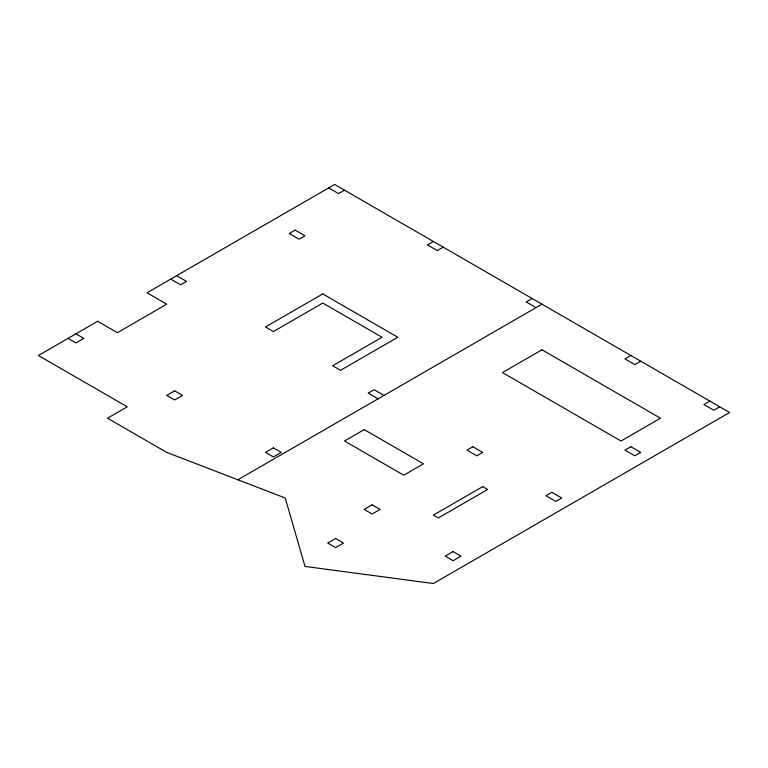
<?xml version="1.0" encoding="UTF-8"?>
<svg xmlns="http://www.w3.org/2000/svg" width="768" height="768" viewBox="0 0 768 768"><rect width="100%" height="100%" fill="white"/><g stroke="black" fill="none" stroke-linecap="round" stroke-linejoin="round"><path stroke-width="1.15" d="M344.506 190.166L338.582 193.594L328.704 187.891M433.373 241.478L427.45 244.896L437.318 250.598L443.242 247.181M532.118 298.483L526.186 301.91L536.064 307.613M237.859 479.779L541.987 304.186M630.854 355.498L624.931 358.915L634.81 364.618L640.733 361.2M709.853 401.107L703.93 404.525L713.798 410.227L719.722 406.8M176.64 275.683L186.518 281.386L180.586 284.803L170.717 279.101M384 395.405L374.122 389.702L368.198 393.12L378.077 398.822M75.926 333.83L83.818 338.39L75.926 342.95L68.026 338.39M97.642 321.293L38.4 355.498L127.267 406.8L107.52 418.205L166.762 452.41L285.254 498.019L305.002 566.429L433.373 583.526L729.6 412.502L334.627 184.474L147.014 292.79L166.762 304.186L117.398 332.688L97.642 321.293M295.133 230.074L289.21 233.501L299.078 239.194L305.002 235.776L295.133 230.074M322.781 293.923L265.507 326.995L273.408 331.555L322.781 303.043L382.022 337.258L332.65 365.76L340.55 370.32L397.824 337.258L322.781 293.923M174.662 390.845L166.762 395.405L174.662 399.965L182.563 395.405L174.662 390.845M273.408 447.85L265.507 452.41L273.408 456.97L281.309 452.41L273.408 447.85M364.253 429.61L344.506 441.005L403.747 475.21L423.494 463.814L364.253 429.61M541.987 349.795L502.493 372.595L620.986 441.005L660.48 418.205L541.987 349.795M372.154 504.854L364.253 509.414L372.154 513.984L380.054 509.414L372.154 504.854M472.867 446.707L466.944 450.134L476.822 455.827L482.746 452.41L472.867 446.707M335.616 538.493L327.715 543.053L335.616 547.613L343.517 543.053L335.616 538.493M482.746 486.614L433.373 515.117L438.307 517.968L487.68 489.466L482.746 486.614M551.866 492.317L545.942 495.734L555.811 501.437L561.734 498.019L551.866 492.317M630.854 446.707L624.931 450.134L634.81 455.827L640.733 452.41L630.854 446.707M453.12 551.606L445.219 556.166L453.12 560.726L461.021 556.166L453.12 551.606"/></g></svg>
